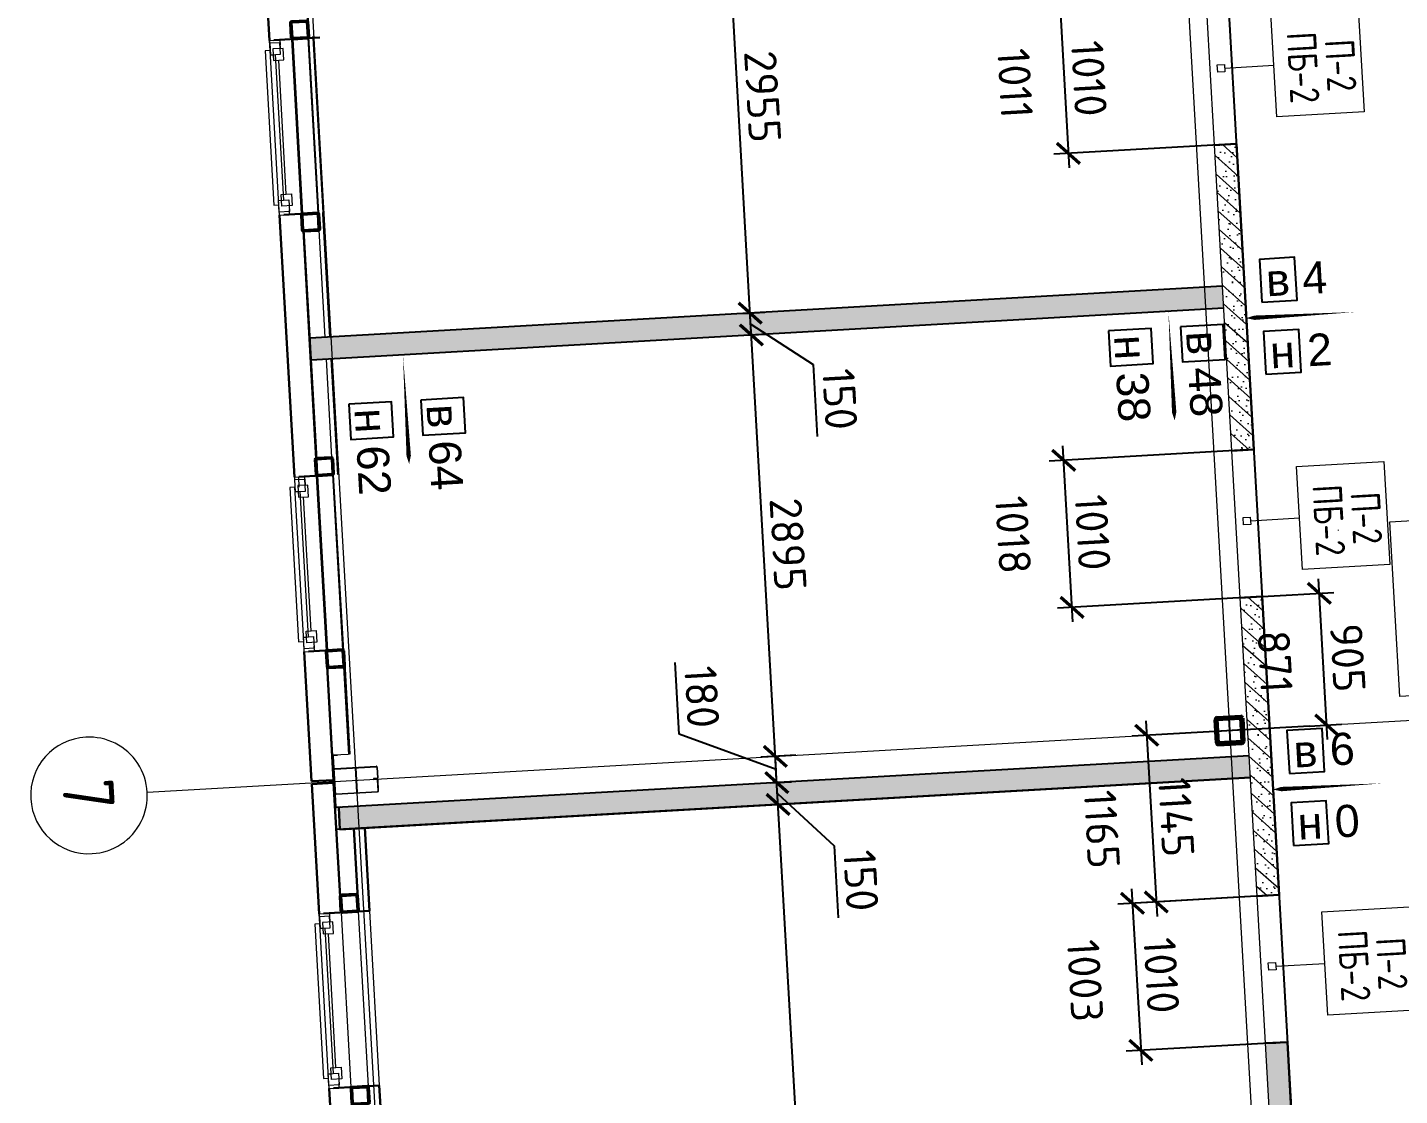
# Model space of a CAD drawing. Header units: metres. Extents: x 107714.6 to 107779.8, y 110796.6 to 110847.9.
# Drawn here: x 107762.58 to 107771.99, y 110816.55 to 110823.88 of the extents above; entities that cross this region are included whole.
import ezdxf

# ---------------------------------------------------------------- set-up
doc = ezdxf.new("R2010")
doc.units = ezdxf.units.M
doc.header["$PDMODE"] = 35
doc.header["$PDSIZE"] = 0.01
for name, pattern in [('CENTER', [50.8, 31.75, -6.35, 6.35, -6.35]), ('GOST2.303 5', [24, 20, -1.5, 1, -1.5]), ('невидимаяX2', [19.05, 12.7, -6.35])]:
    doc.linetypes.add(name, pattern=pattern)
for name, color, linetype in [('2023.11.08_В_ОТКЛОНЕНИЯ', 7, 'Continuous'), ('2023.11.08_Н_ОТКЛОНЕНИЯ', 7, 'Continuous'), ('_1-1_ Внутренние стены', 7, 'Continuous'), ('_4-3_ маркировка на кладочных планах АР', 7, 'Continuous'), ('размеры', 7, 'Continuous'), ('Слой3', 7, 'Continuous')]:
    doc.layers.add(name, color=color, linetype=linetype)
doc.layers.add('Вспомогательные', color=6, linetype='Continuous', plot=False)
for name, color, linetype, lineweight in [('Высотные отметки', 7, 'Continuous', 9), ('Окна', 251, 'Continuous', 9), ('ОСИ', 251, 'CENTER', 18), ('Размерные', 45, 'Continuous', 15), ('Стены', 7, 'Continuous', 18), ('Стены разрез', 7, 'Continuous', 30), ('Типовые аннотации', 7, 'Continuous', 18)]:
    doc.layers.add(name, color=color, linetype=linetype, lineweight=lineweight)
for name, color, linetype, lineweight, true_color in [('Каркас несущий', 7, 'Continuous', 18, 0x800040), ('Каркас_Импост', 7, 'Continuous', 9, 0x804000), ('Несущие колонны', 7, 'Continuous', 18, 0x800040), ('Отлив', 7, 'Continuous', 9, 0x008080), ('Скрытые грани', 7, 'Continuous', 18, 0x800040)]:
    doc.layers.add(name, color=color, linetype=linetype, lineweight=lineweight, true_color=true_color)
doc.styles.add('AxeAndPointZ', font='arial.ttf')
doc.styles.add('GOST 2.304 type A', font='isocpeur.ttf')
doc.styles.add('GOST Common', font='GOST_Common.ttf', dxfattribs={"width": 0.9, "height": 350})
doc.styles.add('стиль1', font='isocpeur.ttf')
doc.dimstyles.new('ISO-25', dxfattribs={"dimtxt": 0.22, "dimasz": 0.15, "dimexe": 0.1, "dimexo": 0, "dimgap": 0.06, "dimtad": 1, "dimdec": 0, "dimlfac": 1000, "dimtxsty": 'GOST 2.304 type A', "dimblk": 'ARCHTICK', "dimcen": 2.5, "dimdle": 0.1, "dimadec": 0, "dimazin": 0, "dimtfac": 1, "dimtdec": 0, "dimtmove": 0, "dimatfit": 3, "dimfxl": 1, "dimarcsym": 0})
doc.dimstyles.new('снизу', dxfattribs={"dimtxt": 0.22, "dimasz": 0.1, "dimexe": 0.1, "dimexo": 0, "dimgap": 0.06, "dimtad": 1, "dimdec": 0, "dimlfac": 1000, "dimtxsty": 'GOST 2.304 type A', "dimblk": 'OBLIQUE', "dimcen": 2.5, "dimdle": 0.1, "dimse1": 1, "dimse2": 1, "dimsd1": 1, "dimsd2": 1, "dimadec": 0, "dimazin": 0, "dimtfac": 1, "dimtdec": 0, "dimtofl": 0, "dimtmove": 2, "dimatfit": 3, "dimfxl": 1, "dimarcsym": 0})

# ---------------------------------------------------------------- blocks, each defined once
blk = doc.blocks.new('102_Окно_1Створка_Ф_ГОСТ23166-99 - 1160х1750_1170_h-1445330-_О__L1_0_000_')
at = {"layer": 'Каркас_Импост', "color": 7, "lineweight": 18}
for p, q in [((-638.1, 475), (-638.1, 405)), ((-638.1, 475), (-603.1, 475)), ((-618.1, 475), (-538.1, 475)), ((-618.1, 405), (-618.1, 475)), ((-618.1, 475), (-538.1, 475)), ((-618.1, 405), (-618.1, 475)), ((-538.1, 475), (-538.1, 405)), ((-538.1, 475), (-538.1, 455)), ((541.9, 475), (461.9, 475)), ((461.9, 475), (461.9, 405)), ((461.9, 475), (461.9, 455)), ((541.9, 475), (461.9, 475)), ((561.9, 475), (526.9, 475)), ((541.9, 405), (541.9, 475)), ((541.9, 405), (541.9, 475)), ((561.9, 475), (561.9, 405)), ((-638.1, 405), (-603.1, 405)), ((-538.1, 405), (-618.1, 405)), ((-578.1, 405), (-618.1, 405)), ((-578.1, 385), (-578.1, 455)), ((-578.1, 455), (-498.1, 455)), ((-498.1, 385), (-578.1, 385)), ((-538.1, 440), (461.9, 440)), ((-498.1, 455), (-498.1, 385)), ((-498.1, 420), (421.9, 420)), ((421.9, 455), (421.9, 385)), ((501.9, 455), (421.9, 455)), ((421.9, 385), (501.9, 385)), ((461.9, 405), (541.9, 405)), ((501.9, 385), (501.9, 455)), ((541.9, 405), (501.9, 405)), ((561.9, 405), (526.9, 405))]:
    blk.add_line(p, q, dxfattribs=at)
at = {"layer": 'Отлив', "color": 7}
for p, q in [((491.9, 510), (-568.1, 510)), ((-568.1, 510), (-568.1, 475)), ((-568.1, 475), (491.9, 475)), ((491.9, 475), (491.9, 510))]:
    blk.add_line(p, q, dxfattribs=at)
blk = doc.blocks.new('243_КолоннаНесущая_Труба_ГОСТ 30245-2003 - 120x120x5-1251786-_О__L1_0_000_')
at = {"layer": 'Несущие колонны', "color": 7, "lineweight": 40}
for p, q in [((-60, 51), (-60, -51)), ((-55, -51), (-55, 51)), ((51, 60), (-51, 60)), ((-51, 55), (51, 55)), ((55, 51), (55, -51)), ((60, -51), (60, 51)), ((51, -55), (-51, -55)), ((-51, -60), (51, -60))]:
    blk.add_line(p, q, dxfattribs=at)
for centre, radius, start, end in [((-51, 51), 9, 90, 180), ((-51, 51), 4, 90, 180), ((51, 51), 9, 0, 90), ((51, 51), 4, 0, 90), ((-51, -51), 9, 180, 270), ((-51, -51), 4, 180, 270), ((51, -51), 9, 270, 360), ((51, -51), 4, 270, 0)]:
    blk.add_arc(centre, radius, start, end, dxfattribs=at)
blk = doc.blocks.new('Ось сетки - Круг_Ø8 мм-6577-_О__L1_0_000_')
at = {"layer": 'ОСИ', "lineweight": 20}
for start, end in [(360, 180), (180, 360)]:
    blk.add_arc((0, 0), 4, start, end, dxfattribs=at)
blk = doc.blocks.new('Высотные отметки - Рамка-5093-_О__L1_0_000_')
at = {"layer": 'Типовые аннотации', "lineweight": 9}
for p, q in [((-6, 0), (-6, 5)), ((-6, 5), (6, 5)), ((6, 5), (6, 0)), ((6, 0), (-6, 0))]:
    blk.add_line(p, q, dxfattribs=at)
blk = doc.blocks.new('к4')
at = {"color": 0, "linetype": 'Continuous', "lineweight": 60, "ltscale": 150}
for p, q in [((4150617.8, 536776.2), (4150777.8, 536776.2)), ((4150607.8, 536606.2), (4150607.8, 536766.2)), ((4150612.8, 536606.2), (4150612.8, 536766.2)), ((4150617.8, 536771.2), (4150777.8, 536771.2)), ((4150782.8, 536766.2), (4150782.8, 536606.2)), ((4150787.8, 536766.2), (4150787.8, 536606.2)), ((4150777.8, 536601.2), (4150617.8, 536601.2)), ((4150777.8, 536596.2), (4150617.8, 536596.2))]:
    blk.add_line(p, q, dxfattribs=at)
at = {"color": 0, "linetype": 'GOST2.303 5', "lineweight": 25, "ltscale": 150}
for p, q in [((4150697.8, 536778.2), (4150697.8, 536594.2)), ((4150605.8, 536686.2), (4150789.8, 536686.2))]:
    blk.add_line(p, q, dxfattribs=at)
at = {"color": 0, "linetype": 'Continuous', "lineweight": 60, "ltscale": 150}
for centre, radius, start, end in [((4150617.8, 536766.2), 10, 90, 180), ((4150777.8, 536766.2), 10, 0, 90), ((4150617.8, 536766.2), 5, 90, 180), ((4150777.8, 536766.2), 5, 0, 90), ((4150617.8, 536606.2), 10, 180, 270), ((4150617.8, 536606.2), 5, 180, 270), ((4150777.8, 536606.2), 5, 270, 0), ((4150777.8, 536606.2), 10, 270, 0)]:
    blk.add_arc(centre, radius, start, end, dxfattribs=at)
at = {"layer": 'Вспомогательные', "color": 0, "ltscale": 10}
blk.add_line((4150612.8, 536686.2), (4150782.8, 536686.2), dxfattribs=at)
blk = doc.blocks.new('к3')
at = {"color": 0, "linetype": 'ByBlock', "lineweight": -2, "ltscale": 200}
for p, q in [((4147417.8, 542805.7), (4147417.8, 542828.2)), ((4147417.8, 542805.7), (4147420.8, 542805.7)), ((4147420.8, 542805.7), (4147420.8, 542828.2)), ((4147425.8, 542836.2), (4147504.8, 542836.2)), ((4147425.8, 542833.2), (4147504.8, 542833.2)), ((4147509.8, 542828.2), (4147509.8, 542544.2)), ((4147512.8, 542828.2), (4147512.8, 542544.2)), ((4147682.8, 542828.2), (4147682.8, 542544.2)), ((4147685.8, 542828.2), (4147685.8, 542544.2)), ((4147769.8, 542836.2), (4147690.8, 542836.2)), ((4147769.8, 542833.2), (4147690.8, 542833.2)), ((4147774.8, 542805.7), (4147774.8, 542828.2)), ((4147777.8, 542805.7), (4147774.8, 542805.7)), ((4147777.8, 542805.7), (4147777.8, 542828.2)), ((4147517.8, 542539.2), (4147588.8, 542539.2)), ((4147517.8, 542536.2), (4147588.8, 542536.2)), ((4147593.8, 542544.2), (4147593.8, 542566.7)), ((4147593.8, 542566.7), (4147596.8, 542566.7)), ((4147596.8, 542544.2), (4147596.8, 542566.7)), ((4147598.8, 542544.2), (4147598.8, 542566.7)), ((4147601.8, 542566.7), (4147598.8, 542566.7)), ((4147601.8, 542544.2), (4147601.8, 542566.7)), ((4147677.8, 542539.2), (4147606.8, 542539.2)), ((4147677.8, 542536.2), (4147606.8, 542536.2))]:
    blk.add_line(p, q, dxfattribs=at)
for centre, radius, start, end in [((4147425.8, 542828.2), 8, 90, 180), ((4147425.8, 542828.2), 5, 90, 180), ((4147504.8, 542828.2), 8, 0, 90), ((4147504.8, 542828.2), 5, 0, 90), ((4147690.8, 542828.2), 8, 90, 180), ((4147690.8, 542828.2), 5, 90, 180), ((4147769.8, 542828.2), 8, 0, 90), ((4147769.8, 542828.2), 5, 0, 90), ((4147517.8, 542544.2), 8, 180, 270), ((4147517.8, 542544.2), 5, 180, 270), ((4147588.8, 542544.2), 8, 270, 0), ((4147588.8, 542544.2), 5, 270, 0), ((4147606.8, 542544.2), 8, 180, 270), ((4147606.8, 542544.2), 5, 180, 270), ((4147677.8, 542544.2), 5, 270, 0), ((4147677.8, 542544.2), 8, 270, 0)]:
    blk.add_arc(centre, radius, start, end, dxfattribs=at)
at = {"layer": 'Вспомогательные', "color": 0, "ltscale": 10}
for p, q in [((4147690.3, 542836.2), (4147505.3, 542836.2)), ((4147682.8, 542686.2), (4147512.8, 542686.2))]:
    blk.add_line(p, q, dxfattribs=at)
blk = doc.blocks.new('_ARCHTICK')
at = {"color": 0, "linetype": 'ByBlock', "const_width": 0.15}
blk.add_lwpolyline([(-0.5, -0.5), (0.5, 0.5)], dxfattribs=at)
blk = doc.blocks.new('*D82')
at = {"layer": 'Defpoints', "color": 0, "transparency": 16777216}
for p in [(107767.7091, 110818.5468), (107767.7283, 110818.5478), (107768.1148, 110813.2212)]:
    blk.add_point(p, dxfattribs=at)
at = {"layer": 'размеры', "color": 0, "lineweight": -2, "transparency": 16777216}
for p, q in [((107768.037, 110813.1166), (107767.7227, 110818.6477)), ((107767.7091, 110818.5468), (107767.8282, 110818.5535)), ((107768.1148, 110813.2212), (107767.9315, 110813.2108))]:
    blk.add_line(p, q, dxfattribs=at)
at = {"layer": 'размеры', "color": 0, "lineweight": -2, "transparency": 16777216, "xscale": 0.15, "yscale": 0.15, "zscale": 0.15}
for p, rotation in [((107767.7283, 110818.5478), 93.25304974487426), ((107768.0314, 110813.2165), 273.2530497448743)]:
    blk.add_blockref('_ARCHTICK', p, dxfattribs=dict(at, rotation=rotation))
at = {"layer": 'размеры', "color": 0, "transparency": 16777216, "insert": (107768.0496, 110815.8918), "char_height": 0.22, "attachment_point": 5, "rotation": 273.25305, "style": 'GOST 2.304 type A'}
blk.add_mtext('5340', dxfattribs=at)
blk = doc.blocks.new('*D83')
at = {"layer": 'Defpoints', "color": 0, "transparency": 16777216}
for p in [(107767.6783, 110818.6952), (107767.7198, 110818.6976), (107767.7091, 110818.5468)]:
    blk.add_point(p, dxfattribs=at)
at = {"layer": 'размеры', "color": 0, "lineweight": -2, "transparency": 16777216}
for p, q in [((107767.734, 110818.448), (107767.7142, 110818.7974)), ((107767.6783, 110818.6952), (107767.8197, 110818.7033)), ((107767.7241, 110818.6227), (107768.1131, 110818.263)), ((107767.7091, 110818.5468), (107767.8282, 110818.5535)), ((107768.1131, 110818.263), (107768.1411, 110817.7698))]:
    blk.add_line(p, q, dxfattribs=at)
at = {"layer": 'размеры', "color": 0, "lineweight": -2, "transparency": 16777216, "xscale": 0.15, "yscale": 0.15, "zscale": 0.15}
for p, rotation in [((107767.7198, 110818.6976), 93.25304974487426), ((107767.7283, 110818.5478), 273.2530497448743)]:
    blk.add_blockref('_ARCHTICK', p, dxfattribs=dict(at, rotation=rotation))
at = {"layer": 'размеры', "color": 0, "transparency": 16777216, "insert": (107768.2968, 110818.026), "char_height": 0.22, "attachment_point": 5, "rotation": 273.25305, "style": 'GOST 2.304 type A'}
blk.add_mtext('150', dxfattribs=at)
blk = doc.blocks.new('*D84')
at = {"layer": 'Defpoints', "color": 0, "transparency": 16777216}
for p in [(107767.7096, 110818.8773), (107767.8495, 110818.8853), (107767.6783, 110818.6952)]:
    blk.add_point(p, dxfattribs=at)
at = {"layer": 'размеры', "color": 0, "lineweight": -2, "transparency": 16777216}
for p, q in [((107767.0501, 110819.029), (107767.0221, 110819.5222)), ((107767.7147, 110818.7875), (107767.0501, 110819.029)), ((107767.7255, 110818.5978), (107767.7039, 110818.9772)), ((107767.8495, 110818.8853), (107767.6098, 110818.8716)), ((107767.6783, 110818.6952), (107767.8197, 110818.7033))]:
    blk.add_line(p, q, dxfattribs=at)
at = {"layer": 'размеры', "color": 0, "lineweight": -2, "transparency": 16777216, "xscale": 0.15, "yscale": 0.15, "zscale": 0.15}
for p, rotation in [((107767.7096, 110818.8773), 93.25304974487426), ((107767.7198, 110818.6976), 273.2530497448743)]:
    blk.add_blockref('_ARCHTICK', p, dxfattribs=dict(at, rotation=rotation))
at = {"layer": 'размеры', "color": 0, "transparency": 16777216, "insert": (107767.2058, 110819.2852), "char_height": 0.22, "attachment_point": 5, "rotation": 273.25305, "style": 'GOST 2.304 type A'}
blk.add_mtext('180', dxfattribs=at)
blk = doc.blocks.new('*D85')
at = {"layer": 'Defpoints', "color": 0, "transparency": 16777216}
for p in [(107767.5453, 110821.7677), (107767.5453, 110821.7677), (107767.8495, 110818.8853)]:
    blk.add_point(p, dxfattribs=at)
at = {"layer": 'размеры', "color": 0, "lineweight": -2, "transparency": 16777216}
for p, q in [((107767.7153, 110818.7775), (107767.5397, 110821.8675)), ((107767.5453, 110821.7677), (107767.6452, 110821.7733)), ((107767.8495, 110818.8853), (107767.6098, 110818.8716))]:
    blk.add_line(p, q, dxfattribs=at)
at = {"layer": 'размеры', "color": 0, "lineweight": -2, "transparency": 16777216, "xscale": 0.15, "yscale": 0.15, "zscale": 0.15}
for p, rotation in [((107767.5453, 110821.7677), 93.25304974487426), ((107767.7096, 110818.8773), 273.2530497448743)]:
    blk.add_blockref('_ARCHTICK', p, dxfattribs=dict(at, rotation=rotation))
at = {"layer": 'размеры', "color": 0, "transparency": 16777216, "insert": (107767.7972, 110820.3321), "char_height": 0.22, "attachment_point": 5, "rotation": 273.25305, "style": 'GOST 2.304 type A'}
blk.add_mtext('2895', dxfattribs=at)
blk = doc.blocks.new('*D86')
at = {"layer": 'Defpoints', "color": 0, "transparency": 16777216}
for p in [(107767.4906, 110821.9148), (107767.5368, 110821.9174), (107767.5453, 110821.7677)]:
    blk.add_point(p, dxfattribs=at)
at = {"layer": 'размеры', "color": 0, "lineweight": -2, "transparency": 16777216}
for p, q in [((107767.551, 110821.6678), (107767.5312, 110822.0172)), ((107767.4906, 110821.9148), (107767.6367, 110821.9231)), ((107767.5411, 110821.8425), (107767.9686, 110821.5645)), ((107767.5453, 110821.7677), (107767.6452, 110821.7733)), ((107767.9686, 110821.5645), (107767.9966, 110821.0713))]:
    blk.add_line(p, q, dxfattribs=at)
at = {"layer": 'размеры', "color": 0, "lineweight": -2, "transparency": 16777216, "xscale": 0.15, "yscale": 0.15, "zscale": 0.15}
for p, rotation in [((107767.5368, 110821.9174), 93.25304974487426), ((107767.5453, 110821.7677), 273.2530497448743)]:
    blk.add_blockref('_ARCHTICK', p, dxfattribs=dict(at, rotation=rotation))
at = {"layer": 'размеры', "color": 0, "transparency": 16777216, "insert": (107768.1524, 110821.3275), "char_height": 0.22, "attachment_point": 5, "rotation": 273.25305, "style": 'GOST 2.304 type A'}
blk.add_mtext('150', dxfattribs=at)
blk = doc.blocks.new('*D87')
at = {"layer": 'Defpoints', "color": 0, "transparency": 16777216}
for p in [(107767.3691, 110824.8676), (107767.38, 110824.8683), (107767.4906, 110821.9148)]:
    blk.add_point(p, dxfattribs=at)
at = {"layer": 'размеры', "color": 0, "lineweight": -2, "transparency": 16777216}
for p, q in [((107767.5425, 110821.8176), (107767.3635, 110824.9675)), ((107767.38, 110824.8683), (107767.2693, 110824.862)), ((107767.4906, 110821.9148), (107767.6367, 110821.9231))]:
    blk.add_line(p, q, dxfattribs=at)
at = {"layer": 'размеры', "color": 0, "lineweight": -2, "transparency": 16777216, "xscale": 0.15, "yscale": 0.15, "zscale": 0.15}
for p, rotation in [((107767.3691, 110824.8676), 93.25304974487426), ((107767.5368, 110821.9174), 273.2530497448743)]:
    blk.add_blockref('_ARCHTICK', p, dxfattribs=dict(at, rotation=rotation))
at = {"layer": 'размеры', "color": 0, "transparency": 16777216, "insert": (107767.6227, 110823.4022), "char_height": 0.22, "attachment_point": 5, "rotation": 273.25305, "style": 'GOST 2.304 type A'}
blk.add_mtext('2955', dxfattribs=at)
blk = doc.blocks.new('*D95')
at = {"layer": 'Defpoints', "color": 0, "transparency": 16777216}
for p in [(107770.8144, 110824.0869), (107769.7195, 110823.013), (107770.8717, 110823.0785)]:
    blk.add_point(p, dxfattribs=at)
at = {"layer": 'размеры', "color": 0, "lineweight": -2, "transparency": 16777216}
for p, q in [((107770.8144, 110824.0869), (107769.5623, 110824.0157)), ((107769.6565, 110824.1212), (107769.7252, 110822.9132)), ((107770.8717, 110823.0785), (107769.6196, 110823.0074))]:
    blk.add_line(p, q, dxfattribs=at)
at = {"layer": 'размеры', "color": 0, "lineweight": -2, "transparency": 16777216, "xscale": 0.15, "yscale": 0.15, "zscale": 0.15}
for p, rotation in [((107769.6622, 110824.0214), 93.25304974487426), ((107769.7195, 110823.013), 273.2530497448743)]:
    blk.add_blockref('_ARCHTICK', p, dxfattribs=dict(at, rotation=rotation))
at = {"layer": 'размеры', "color": 0, "transparency": 16777216, "insert": (107769.8606, 110823.5269), "char_height": 0.22, "attachment_point": 5, "rotation": 273.25305, "style": 'GOST 2.304 type A'}
blk.add_mtext('1010', dxfattribs=at)
blk = doc.blocks.new('*D96')
at = {"layer": 'Defpoints', "color": 0, "transparency": 16777216}
for p in [(107771.4403, 110819.9958), (107771.0482, 110819.9735), (107771.3743, 110819.0856)]:
    blk.add_point(p, dxfattribs=at)
at = {"layer": 'размеры', "color": 0, "lineweight": -2, "transparency": 16777216}
for p, q in [((107771.4974, 110818.9924), (107771.4347, 110820.0957)), ((107771.0482, 110819.9735), (107771.5402, 110820.0015)), ((107771.3743, 110819.0856), (107771.5915, 110819.098))]:
    blk.add_line(p, q, dxfattribs=at)
at = {"layer": 'размеры', "color": 0, "lineweight": -2, "transparency": 16777216, "xscale": 0.15, "yscale": 0.15, "zscale": 0.15}
for p, rotation in [((107771.4403, 110819.9958), 93.25304974487426), ((107771.4917, 110819.0923), 273.2530497448743)]:
    blk.add_blockref('_ARCHTICK', p, dxfattribs=dict(at, rotation=rotation))
at = {"layer": 'размеры', "color": 0, "transparency": 16777216, "insert": (107771.6357, 110819.5537), "char_height": 0.22, "attachment_point": 5, "rotation": 273.25305, "style": 'GOST 2.304 type A'}
blk.add_mtext('905', dxfattribs=at)
blk = doc.blocks.new('*D97')
at = {"layer": 'Defpoints', "color": 0, "transparency": 16777216}
for p in [(107770.9783, 110820.9812), (107769.6877, 110820.9078), (107771.0482, 110819.9735)]:
    blk.add_point(p, dxfattribs=at)
at = {"layer": 'размеры', "color": 0, "lineweight": -2, "transparency": 16777216}
for p, q in [((107770.9783, 110820.9812), (107769.5879, 110820.9022)), ((107769.7507, 110819.7996), (107769.6821, 110821.0077)), ((107771.0482, 110819.9735), (107769.6452, 110819.8938))]:
    blk.add_line(p, q, dxfattribs=at)
at = {"layer": 'размеры', "color": 0, "lineweight": -2, "transparency": 16777216, "xscale": 0.15, "yscale": 0.15, "zscale": 0.15}
for p, rotation in [((107769.6877, 110820.9078), 93.25304974487426), ((107769.745, 110819.8995), 273.2530497448743)]:
    blk.add_blockref('_ARCHTICK', p, dxfattribs=dict(at, rotation=rotation))
at = {"layer": 'размеры', "color": 0, "transparency": 16777216, "insert": (107769.8861, 110820.4133), "char_height": 0.22, "attachment_point": 5, "rotation": 273.25305, "style": 'GOST 2.304 type A'}
blk.add_mtext('1010', dxfattribs=at)
blk = doc.blocks.new('*D98')
at = {"layer": 'Defpoints', "color": 0, "transparency": 16777216}
for p in [(107771.3743, 110819.0856), (107771.1645, 110817.9268), (107770.322, 110817.8789)]:
    blk.add_point(p, dxfattribs=at)
at = {"layer": 'размеры', "color": 0, "lineweight": -2, "transparency": 16777216}
for p, q in [((107771.3743, 110819.0856), (107770.1572, 110819.0164)), ((107770.2514, 110819.1219), (107770.3277, 110817.7791)), ((107771.1645, 110817.9268), (107770.2222, 110817.8733))]:
    blk.add_line(p, q, dxfattribs=at)
at = {"layer": 'размеры', "color": 0, "lineweight": -2, "transparency": 16777216, "xscale": 0.15, "yscale": 0.15, "zscale": 0.15}
for p, rotation in [((107770.2571, 110819.0221), 93.25304974487426), ((107770.322, 110817.8789), 273.2530497448743)]:
    blk.add_blockref('_ARCHTICK', p, dxfattribs=dict(at, rotation=rotation))
at = {"layer": 'размеры', "color": 0, "transparency": 16777216, "insert": (107770.4593, 110818.4602), "char_height": 0.22, "attachment_point": 5, "rotation": 273.25305, "style": 'GOST 2.304 type A'}
blk.add_mtext('1145', dxfattribs=at)
blk = doc.blocks.new('*D99')
at = {"layer": 'Defpoints', "color": 0, "transparency": 16777216}
for p in [(107771.1645, 110817.9268), (107771.2218, 110816.9185), (107770.2165, 110816.8613)]:
    blk.add_point(p, dxfattribs=at)
at = {"layer": 'размеры', "color": 0, "lineweight": -2, "transparency": 16777216}
for p, q in [((107771.1645, 110817.9268), (107770.0594, 110817.864)), ((107770.1535, 110817.9695), (107770.2222, 110816.7615)), ((107771.2218, 110816.9185), (107770.1167, 110816.8556))]:
    blk.add_line(p, q, dxfattribs=at)
at = {"layer": 'размеры', "color": 0, "lineweight": -2, "transparency": 16777216, "xscale": 0.15, "yscale": 0.15, "zscale": 0.15}
for p, rotation in [((107770.1592, 110817.8697), 93.25304974487426), ((107770.2165, 110816.8613), 273.2530497448743)]:
    blk.add_blockref('_ARCHTICK', p, dxfattribs=dict(at, rotation=rotation))
at = {"layer": 'размеры', "color": 0, "transparency": 16777216, "insert": (107770.3576, 110817.3752), "char_height": 0.22, "attachment_point": 5, "rotation": 273.25305, "style": 'GOST 2.304 type A'}
blk.add_mtext('1010', dxfattribs=at)
blk = doc.blocks.new('*D48')
at = {"layer": 'Defpoints', "color": 0, "transparency": 16777216}
for p in [(107770.7409, 110824.0546, 21.6393), (107770.803, 110823.0454, 21.6563), (107769.3842, 110822.9647)]:
    blk.add_point(p, dxfattribs=at)
at = {"layer": 'размеры', "color": 0, "transparency": 16777216, "insert": (107769.3542, 110823.4931), "char_height": 0.22, "attachment_point": 5, "rotation": 273.25305, "style": 'GOST 2.304 type A'}
blk.add_mtext('1011', dxfattribs=at)
blk = doc.blocks.new('_Oblique')
at = {"color": 0, "linetype": 'ByBlock', "lineweight": -2}
blk.add_line((-0.5, -0.5), (0.5, 0.5), dxfattribs=at)
blk = doc.blocks.new('*D50')
at = {"layer": 'Defpoints', "color": 0, "transparency": 16777216}
for p in [(107770.9886, 110819.9357, 21.6353), (107771.1133, 110819.9428), (107771.3624, 110819.0849)]:
    blk.add_point(p, dxfattribs=at)
at = {"layer": 'размеры', "color": 0, "transparency": 16777216, "insert": (107771.1369, 110819.5276), "char_height": 0.22, "attachment_point": 5, "rotation": 273.25305, "style": 'GOST 2.304 type A'}
blk.add_mtext('871', dxfattribs=at)
blk = doc.blocks.new('*D51')
at = {"layer": 'Defpoints', "color": 0, "transparency": 16777216}
for p in [(107770.9299, 110820.9517), (107769.3142, 110820.8599), (107770.9886, 110819.9357, 21.6353)]:
    blk.add_point(p, dxfattribs=at)
at = {"layer": 'размеры', "color": 0, "transparency": 16777216, "insert": (107769.3405, 110820.3968), "char_height": 0.22, "attachment_point": 5, "rotation": 273.25305, "style": 'GOST 2.304 type A'}
blk.add_mtext('1018', dxfattribs=at)
blk = doc.blocks.new('*D52')
at = {"layer": 'Defpoints', "color": 0, "transparency": 16777216}
for p in [(107771.0864, 110817.9019, 21.7723), (107771.155, 110816.9012, 21.8253), (107769.8634, 110816.8278)]:
    blk.add_point(p, dxfattribs=at)
at = {"layer": 'размеры', "color": 0, "transparency": 16777216, "insert": (107769.8344, 110817.3391), "char_height": 0.22, "attachment_point": 5, "rotation": 273.25305, "style": 'GOST 2.304 type A'}
blk.add_mtext('1003', dxfattribs=at)
blk = doc.blocks.new('*D152')
at = {"layer": 'Defpoints', "color": 0, "transparency": 16777216}
for p in [(107771.152, 110819.073), (107769.9139, 110819.0026), (107771.0864, 110817.9019, 21.7723)]:
    blk.add_point(p, dxfattribs=at)
at = {"layer": 'размеры', "color": 0, "transparency": 16777216, "insert": (107769.9495, 110818.3769), "char_height": 0.22, "attachment_point": 5, "rotation": 273.25305, "style": 'GOST 2.304 type A'}
blk.add_mtext('1165', dxfattribs=at)

msp = doc.modelspace()

# ---------------------------------------------------------------- hatches: boundary and pattern name
at = {"layer": '_1-1_ Внутренние стены', "linetype": 'Continuous', "lineweight": 0, "true_color": 0x000000}
h = msp.add_hatch(dxfattribs=at)
h.set_pattern_fill('ГАЗОБЕТОН_0004', color=18, scale=0.001, angle=-86.74695, style=0, pattern_type=2)
h.set_pattern_definition([(318.25305, (107762.66127, 110779.410535), (0.05992578, 0.06714835), []), (3.25305, (107762.721195, 110779.47768), (-0.00459642, 0.08086948), [0, -0.054, 0, -0.081]), (68.25305, (107762.78834, 110779.41776), (0.07523517, -0.03001115), [0, -0.0396, 0, -0.0684])])
h.paths.add_polyline_path([(107770.8717, 110823.0785), (107770.7219, 110823.07), (107770.8411, 110820.9734), (107770.9909, 110820.9819)])
h = msp.add_hatch(dxfattribs=at)
h.set_pattern_fill('ГАЗОБЕТОН_0004', color=18, scale=0.001, angle=-86.74695, style=0, pattern_type=2)
h.set_pattern_definition([(318.25305, (107759.57838, 110778.26375), (0.05992578, 0.06714835), []), (3.25305, (107759.6383, 110778.330894), (-0.00459642, 0.08086948), [0, -0.054, 0, -0.081]), (68.25305, (107759.70545, 110778.27097), (0.07523517, -0.03001115), [0, -0.0396, 0, -0.0684])])
h.paths.add_polyline_path([(107764.5161, 110821.7457), (107770.777, 110822.1016), (107770.7855, 110821.9518), (107764.5246, 110821.596)])
h = msp.add_hatch(dxfattribs=at)
h.set_pattern_fill('ГАЗОБЕТОН_0004', color=18, scale=0.001, angle=-86.74695, style=0, pattern_type=2)
h.set_pattern_definition([(318.25305, (107762.83775, 110776.30555), (0.05992578, 0.06714835), []), (3.25305, (107762.897675, 110776.372695), (-0.00459642, 0.08086948), [0, -0.054, 0, -0.081]), (68.25305, (107762.96482, 110776.31277), (0.07523517, -0.03001115), [0, -0.0396, 0, -0.0684])])
h.paths.add_polyline_path([(107771.0482, 110819.9735), (107770.8984, 110819.965), (107771.0147, 110817.9183), (107771.1645, 110817.9268)])
h = msp.add_hatch(dxfattribs=at)
h.set_pattern_fill('ГАЗОБЕТОН_0004', color=18, scale=0.001, angle=-86.74695, style=0, pattern_type=2)
h.set_pattern_definition([(318.25305, (107759.77736, 110775.04485), (0.05992578, 0.06714835), []), (3.25305, (107759.83728, 110775.112), (-0.00459642, 0.08086948), [0, -0.054, 0, -0.081]), (68.25305, (107759.90443, 110775.05207), (0.07523517, -0.03001115), [0, -0.0396, 0, -0.0684])])
h.paths.add_polyline_path([(107764.7151, 110818.5268), (107770.96, 110818.8818), (107770.9685, 110818.732), (107764.7236, 110818.3771)])
h = msp.add_hatch(dxfattribs=at)
h.set_pattern_fill('ГАЗОБЕТОН_0004', color=18, scale=0.001, angle=-86.74695, style=0, pattern_type=2)
h.set_pattern_definition([(318.25305, (107763.01139, 110773.25048), (0.05992578, 0.06714835), []), (3.25305, (107763.07132, 110773.317626), (-0.00459642, 0.08086948), [0, -0.054, 0, -0.081]), (68.25305, (107763.13847, 110773.2577), (0.07523517, -0.03001115), [0, -0.0396, 0, -0.0684])])
h.paths.add_polyline_path([(107771.2218, 110816.9185), (107771.0721, 110816.9099), (107771.3512, 110811.9979), (107771.501, 110812.0064)])

# ---------------------------------------------------------------- linework, layer by layer
for points in [[(107770.7718, 110823.0728), (107770.7918, 110823.074)], [(107770.777, 110822.1016), (107764.5161, 110821.7457)], [(107770.7855, 110821.9518), (107764.5246, 110821.596)], [(107770.9483, 110819.9679), (107770.9683, 110819.969)], [(107770.96, 110818.8818), (107764.6991, 110818.5259)], [(107770.9685, 110818.732), (107764.7076, 110818.3762)], [(107764.7236, 110818.3771), (107764.7222, 110818.402)], [(107771.0846, 110817.9223), (107771.0647, 110817.9212)], [(107771.122, 110816.9128), (107771.1419, 110816.9139)]]:
    msp.add_lwpolyline(points)
at = {"layer": '2023.11.08_В_ОТКЛОНЕНИЯ'}
for points in [[(107771.0463, 110821.9936), (107771.2879, 110822.0073), (107771.2712, 110822.3002), (107771.0296, 110822.2864), (107771.0463, 110821.9936)], [(107770.4878, 110821.824), (107770.5015, 110821.5824), (107770.7943, 110821.599), (107770.7806, 110821.8406), (107770.4878, 110821.824)], [(107765.2782, 110821.3214), (107765.292, 110821.0798), (107765.5848, 110821.0964), (107765.5711, 110821.338), (107765.2782, 110821.3214)], [(107771.2353, 110818.7612), (107771.4769, 110818.7749), (107771.4602, 110819.0678), (107771.2186, 110819.054), (107771.2353, 110818.7612)]]:
    msp.add_lwpolyline(points, dxfattribs=at)
for points in [[(107770.4058, 110821.9302, 0, 0, 0), (107770.4483, 110821.1814, 0, 0.16, 0), (107770.4313, 110821.481, 0.03, 0.03, 0), (107770.4058, 110821.9302, 0, 0, 0)], [(107771.6884, 110821.9252, 0, 0, 0), (107770.9397, 110821.8827, 0, 0.16, 0), (107771.2392, 110821.8997, 0.03, 0.03, 0), (107771.6884, 110821.9252, 0, 0, 0)], [(107765.1557, 110821.6318, 0, 0, 0), (107765.1983, 110820.883, 0, 0.16, 0), (107765.1813, 110821.1826, 0.03, 0.03, 0), (107765.1557, 110821.6318, 0, 0, 0)], [(107771.8722, 110818.6925, 0, 0, 0), (107771.1234, 110818.65, 0, 0.16, 0), (107771.4229, 110818.667, 0.03, 0.03, 0), (107771.8722, 110818.6925, 0, 0, 0)]]:
    msp.add_lwpolyline(points, format="xyseb", dxfattribs=at)
at = {"layer": '2023.11.08_Н_ОТКЛОНЕНИЯ'}
for points in [[(107770.4058, 110821.9302, 0, 0, 0), (107770.4483, 110821.1814, 0, 0.16, 0), (107770.4313, 110821.481, 0.03, 0.03, 0), (107770.4058, 110821.9302, 0, 0, 0)], [(107771.6884, 110821.9252, 0, 0, 0), (107770.9397, 110821.8827, 0, 0.16, 0), (107771.2392, 110821.8997, 0.03, 0.03, 0), (107771.6884, 110821.9252, 0, 0, 0)], [(107765.1557, 110821.6318, 0, 0, 0), (107765.1983, 110820.883, 0, 0.16, 0), (107765.1813, 110821.1826, 0.03, 0.03, 0), (107765.1557, 110821.6318, 0, 0, 0)], [(107771.8722, 110818.6925, 0, 0, 0), (107771.1234, 110818.65, 0, 0.16, 0), (107771.4229, 110818.667, 0.03, 0.03, 0), (107771.8722, 110818.6925, 0, 0, 0)]]:
    msp.add_lwpolyline(points, format="xyseb", dxfattribs=at)
for points in [[(107769.9936, 110821.7959), (107770.0073, 110821.5543), (107770.3001, 110821.5709), (107770.2864, 110821.8125), (107769.9936, 110821.7959)], [(107771.0743, 110821.4994), (107771.3159, 110821.5131), (107771.2993, 110821.806), (107771.0577, 110821.7922), (107771.0743, 110821.4994)], [(107764.784, 110821.2933), (107764.7978, 110821.0517), (107765.0906, 110821.0683), (107765.0769, 110821.3099), (107764.784, 110821.2933)], [(107771.2633, 110818.267), (107771.505, 110818.2807), (107771.4883, 110818.5736), (107771.2467, 110818.5598), (107771.2633, 110818.267)]]:
    msp.add_lwpolyline(points, dxfattribs=at)
at = {"layer": '_4-3_ маркировка на кладочных планах АР', "linetype": 'Continuous', "lineweight": 0}
for p, q in [((107771.1484, 110823.2634), (107771.1082, 110823.9716)), ((107771.7072, 110824.0057), (107771.7475, 110823.2974)), ((107770.7407, 110823.6205), (107770.7906, 110823.6234)), ((107770.7436, 110823.5706), (107770.7407, 110823.6205)), ((107770.7935, 110823.5734), (107770.7436, 110823.5706)), ((107770.7906, 110823.6234), (107770.7935, 110823.5734)), ((107770.7921, 110823.5984), (107771.1283, 110823.6175)), ((107771.7475, 110823.2974), (107771.1484, 110823.2634)), ((107771.2847, 110820.8666), (107771.8837, 110820.9007)), ((107771.3249, 110820.1584), (107771.2847, 110820.8666)), ((107771.8837, 110820.9007), (107771.924, 110820.1925)), ((107770.9172, 110820.5155), (107770.9671, 110820.5184)), ((107770.92, 110820.4656), (107770.9172, 110820.5155)), ((107770.97, 110820.4684), (107770.92, 110820.4656)), ((107770.9671, 110820.5184), (107770.97, 110820.4684)), ((107770.9685, 110820.4934), (107771.3048, 110820.5125)), ((107771.924, 110820.1925), (107771.3249, 110820.1584)), ((107771.4583, 110817.8116), (107772.0573, 110817.8456)), ((107771.4986, 110817.1033), (107771.4583, 110817.8116)), ((107771.0908, 110817.4605), (107771.1408, 110817.4633)), ((107771.0937, 110817.4105), (107771.0908, 110817.4605)), ((107771.1408, 110817.4633), (107771.1436, 110817.4134)), ((107771.1422, 110817.4383), (107771.4784, 110817.4574)), ((107771.1436, 110817.4134), (107771.0937, 110817.4105)), ((107772.0976, 110817.1374), (107771.4986, 110817.1033))]:
    msp.add_line(p, q, dxfattribs=at)
at = {"layer": 'Высотные отметки'}
msp.add_line((107771.5726, 110820.4258), (107771.5724, 110820.4301), dxfattribs=at)
at = {"layer": 'Каркас несущий', "color": 7}
for p, q in [((107764.3905, 110823.7969), (107764.4586, 110822.5988)), ((107764.5784, 110822.6056), (107764.5098, 110823.8127)), ((107764.5607, 110820.8017), (107764.6288, 110819.6037)), ((107764.7491, 110819.6015), (107764.6805, 110820.8085)), ((107764.6787, 110818.8853), (107764.6697, 110818.8848)), ((107764.7805, 110818.8911), (107764.6787, 110818.8853)), ((107764.7895, 110818.8916), (107764.7805, 110818.8911))]:
    msp.add_line(p, q, dxfattribs=at)
at = {"layer": 'ОСИ'}
for p, q in [((107769.2524, 110846.7221), (107771.9455, 110799.3395)), ((107763.2621, 110846.3817), (107765.9552, 110798.999)), ((107763.4017, 110818.6325), (107778.1362, 110819.4699))]:
    msp.add_line(p, q, dxfattribs=at)
at = {"layer": 'Скрытые грани', "color": 7}
for p, q in [((107764.4637, 110822.5975), (107764.3954, 110823.7988)), ((107764.5735, 110822.6037), (107764.5052, 110823.8051)), ((107764.559, 110820.9202), (107764.4703, 110822.481)), ((107764.6219, 110821.7517), (107764.5801, 110822.4872)), ((107764.6688, 110820.9264), (107764.6304, 110821.602)), ((107764.6339, 110819.6023), (107764.5656, 110820.8037)), ((107764.7437, 110819.6085), (107764.6754, 110820.8099)), ((107764.6771, 110818.8424), (107764.6405, 110819.4858)), ((107764.7845, 110818.8913), (107764.7503, 110819.492))]:
    msp.add_line(p, q, dxfattribs=at)
at = {"layer": 'Слой3', "color": 6}
for points in [[(107770.5831, 110828.1553), (107771.7907, 110806.9096)], [(107770.7855, 110821.9518), (107764.5246, 110821.596)], [(107764.7236, 110818.3771), (107770.9685, 110818.732)]]:
    msp.add_lwpolyline(points, dxfattribs=at)
at = {"layer": 'Стены', "linetype": 'невидимаяX2'}
for points in [[(107770.7219, 110823.07), (107770.6646, 110824.0784)], [(107770.8717, 110823.0785), (107770.8144, 110824.0869)], [(107770.8984, 110819.965), (107770.8411, 110820.9734)], [(107771.0482, 110819.9735), (107770.9909, 110820.9819)], [(107771.0721, 110816.9099), (107771.0147, 110817.9183)], [(107771.2218, 110816.9185), (107771.1645, 110817.9268)]]:
    msp.add_lwpolyline(points, dxfattribs=at)
at = {"layer": 'Стены'}
for points in [[(107764.2446, 110823.7185), (107764.2406, 110823.7884)], [(107764.3995, 110823.7974), (107764.4676, 110822.5993)], [(107764.6083, 110822.6073), (107764.5402, 110823.8054)], [(107764.3087, 110822.5903), (107764.3048, 110822.6602)], [(107764.4449, 110820.725), (107764.4409, 110820.7949)], [(107764.5697, 110820.8022), (107764.6378, 110819.6042)], [(107764.7486, 110819.6105), (107764.6805, 110820.8085)], [(107764.4791, 110819.5952), (107764.4751, 110819.665)], [(107764.5852, 110817.7282), (107764.5812, 110817.7981)], [(107764.731, 110817.8066), (107764.799, 110816.6085)], [(107764.9189, 110816.6153), (107764.8508, 110817.8134)], [(107764.9256, 110817.8176), (107764.9937, 110816.6196)], [(107764.6493, 110816.6), (107764.6453, 110816.6699)]]:
    msp.add_lwpolyline(points, dxfattribs=at)
at = {"layer": 'Стены', "lineweight": 18}
for points in [[(107770.8411, 110820.9734), (107770.7219, 110823.07)], [(107770.9909, 110820.9819), (107770.8717, 110823.0785)], [(107771.0147, 110817.9183), (107770.8984, 110819.965)], [(107771.1645, 110817.9268), (107771.0482, 110819.9735)], [(107771.3512, 110811.9979), (107771.0721, 110816.9099)], [(107771.4008, 110813.7685), (107771.2218, 110816.9185)]]:
    msp.add_lwpolyline(points, dxfattribs=at)
at = {"layer": 'Стены разрез'}
for p, q in [((107764.1901, 110824.6769), (107764.2406, 110823.7884)), ((107764.4694, 110824.5225), (107764.5103, 110823.8037)), ((107764.2707, 110823.7901), (107764.4204, 110823.7986)), ((107764.4204, 110823.7986), (107764.4199, 110823.8076)), ((107764.5103, 110823.8037), (107764.5852, 110823.808)), ((107764.5397, 110823.8144), (107764.5402, 110823.8054)), ((107770.8717, 110823.0785), (107770.7219, 110823.07)), ((107770.9909, 110820.9819), (107770.8717, 110823.0785)), ((107770.9909, 110820.9819), (107770.8717, 110823.0785)), ((107770.9909, 110820.9819), (107770.8717, 110823.0785)), ((107764.3087, 110822.5903), (107764.4109, 110820.7932)), ((107764.4885, 110822.6005), (107764.3388, 110822.592)), ((107764.6083, 110822.6073), (107764.6088, 110822.5984)), ((107764.6088, 110822.5984), (107764.6569, 110821.7537)), ((107764.5634, 110820.9131), (107764.4739, 110822.4885)), ((107764.6654, 110821.604), (107764.7105, 110820.8102)), ((107770.8411, 110820.9734), (107770.9909, 110820.9819)), ((107764.4409, 110820.7949), (107764.5907, 110820.8034)), ((107764.5907, 110820.8034), (107764.5902, 110820.8123)), ((107764.71, 110820.8191), (107764.7105, 110820.8102)), ((107771.0482, 110819.9735), (107770.8984, 110819.965)), ((107771.1645, 110817.9268), (107771.0482, 110819.9735)), ((107771.1645, 110817.9268), (107771.0482, 110819.9735)), ((107764.4791, 110819.5952), (107764.5296, 110818.7066)), ((107764.6588, 110819.6054), (107764.509, 110819.5969)), ((107764.7491, 110819.6015), (107764.7895, 110818.8916)), ((107764.6793, 110818.7151), (107764.6351, 110819.4928)), ((107764.5296, 110818.7066), (107764.6793, 110818.7151)), ((107764.6805, 110818.6951), (107764.5307, 110818.6866)), ((107764.5307, 110818.6866), (107764.5812, 110817.7981)), ((107764.7247, 110817.9174), (107764.6805, 110818.6951)), ((107764.7151, 110818.5268), (107764.7236, 110818.3771)), ((107764.9256, 110817.8176), (107764.8933, 110818.3867)), ((107764.8184, 110818.3825), (107764.8503, 110817.8224)), ((107771.0147, 110817.9183), (107771.1645, 110817.9268)), ((107764.8503, 110817.8224), (107764.8508, 110817.8134)), ((107764.6111, 110817.7998), (107764.7609, 110817.8083)), ((107764.8508, 110817.8134), (107764.9256, 110817.8176)), ((107771.2218, 110816.9185), (107771.0721, 110816.9099)), ((107771.4008, 110813.7685), (107771.2218, 110816.9185)), ((107764.6493, 110816.6), (107764.7514, 110814.8029)), ((107764.829, 110816.6102), (107764.6792, 110816.6017)), ((107764.8295, 110816.6012), (107764.829, 110816.6102)), ((107764.9937, 110816.6196), (107764.9189, 110816.6153)), ((107764.9189, 110816.6153), (107764.9194, 110816.6063)), ((107765.0959, 110814.8225), (107764.9937, 110816.6196))]:
    msp.add_line(p, q, dxfattribs=at)

# ---------------------------------------------------------------- block references
at = {"layer": 'Высотные отметки', "lineweight": 20, "xscale": 0.09999999999999992, "yscale": 0.09999999999999992, "zscale": 0.09999999999999992, "rotation": 273.2530497448619}
msp.add_blockref('Высотные отметки - Рамка-5093-_О__L1_0_000_', (107771.959, 110819.8867), dxfattribs=at)
at = {"layer": 'Несущие колонны', "color": 7, "xscale": 0.0009999999999999998, "yscale": 0.0009999999999999998, "zscale": 0.0009999999999999998, "rotation": 273.2530497448619}
for p in [(107764.447, 110823.8602), (107764.5219, 110822.5423), (107764.6172, 110820.865), (107764.6921, 110819.5472), (107764.7875, 110817.8699), (107764.8624, 110816.552)]:
    msp.add_blockref('243_КолоннаНесущая_Труба_ГОСТ 30245-2003 - 120x120x5-1251786-_О__L1_0_000_', p, dxfattribs=at)
at = {"layer": 'Окна', "color": 7, "xscale": 0.0009999999999999998, "yscale": 0.0009999999999999998, "zscale": 0.0009999999999999998, "rotation": 93.25304974486188}
for p in [(107764.7468, 110823.2543), (107764.9171, 110820.2592), (107765.0873, 110817.264)]:
    msp.add_blockref('102_Окно_1Створка_Ф_ГОСТ23166-99 - 1160х1750_1170_h-1445330-_О__L1_0_000_', p, dxfattribs=at)
at = {"layer": 'ОСИ', "lineweight": 20, "xscale": 0.09999999999999992, "yscale": 0.09999999999999992, "zscale": 0.09999999999999992, "rotation": 273.2530497448619}
msp.add_blockref('Ось сетки - Круг_Ø8 мм-6577-_О__L1_0_000_', (107763.0024, 110818.6098), dxfattribs=at)
at = {"layer": 'Размерные', "color": 0, "xscale": 0.0009999999999999998, "yscale": 0.0009999999999999998, "zscale": 0.0009999999999999998}
for name, p, rotation in [('к4', (106999.4683, 114932.6092), 273.2530497448619), ('к3', (108542.0057, 106708.5946), 93.25304974486188)]:
    msp.add_blockref(name, p, dxfattribs=dict(at, rotation=rotation))

# ---------------------------------------------------------------- texts
at = {"layer": '2023.11.08_В_ОТКЛОНЕНИЯ', "style": 'AxeAndPointZ'}
for s, rotation, p in [('в 4', 3.25305, (107771.0808, 110822.0323)), ('в 48', 273.25305, (107770.5265, 110821.7894)), ('в 64', 273.25305, (107765.317, 110821.2868)), ('в 6', 3.25305, (107771.2698, 110818.7999))]:
    msp.add_text(s, height=0.22, rotation=rotation, dxfattribs=at).set_placement(p)
at = {"layer": '2023.11.08_Н_ОТКЛОНЕНИЯ', "style": 'AxeAndPointZ'}
for s, rotation, p in [('н 2', 3.25305, (107771.1089, 110821.5381)), ('н 38', 273.25305, (107770.0323, 110821.7613)), ('н 62', 273.25305, (107764.8228, 110821.2587)), ('н 0', 3.25305, (107771.2979, 110818.3057))]:
    msp.add_text(s, height=0.22, rotation=rotation, dxfattribs=at).set_placement(p)
at = {"layer": '_4-3_ маркировка на кладочных планах АР', "lineweight": 5, "char_height": 0.2, "attachment_point": 2, "rotation": 273.25305, "style": 'стиль1'}
for s, insert in [('\\A1;\\pxqc,t0,20;{\\W0.8;ПБ-2 \\H0.66x;\\S^  ;\\S^  ;}', (107771.4361, 110823.4894)), ('\\A1;\\pxqc,t0,20;{\\W0.8;П-2 \\H0.66x;\\S^  ;\\S^  ;}', (107771.6937, 110823.5041)), ('\\A1;\\pxqc,t0,20;{\\W0.8;ПБ-2 \\H0.66x;\\S^  ;\\S^  ;}', (107771.6126, 110820.3845)), ('\\A1;\\pxqc,t0,20;{\\W0.8;П-2 \\H0.66x;\\S^  ;\\S^  ;}', (107771.8702, 110820.3991)), ('\\A1;\\pxqc,t0,20;{\\W0.8;ПБ-2 \\H0.66x;\\S^  ;\\S^  ;}', (107771.7862, 110817.3294)), ('\\A1;\\pxqc,t0,20;{\\W0.8;П-2 \\H0.66x;\\S^  ;\\S^  ;}', (107772.0438, 110817.344))]:
    msp.add_mtext(s, dxfattribs=dict(at, insert=insert))
at = {"layer": 'ОСИ', "insert": (107763.1682, 110818.7332), "char_height": 0.35, "width": 0.274177, "attachment_point": 1, "rotation": 273.25305, "style": 'GOST Common'}
msp.add_mtext('\\fGOST Common|b0|i0|c204|p34|;\\W.9;7', dxfattribs=at)

# ---------------------------------------------------------------- dimensions: what is measured, and where the dimension line sits
at = {"layer": 'размеры'}
for base, p1, p2, picture, middle in [((107767.3691, 110824.8676), (107767.4906, 110821.9148), (107767.38, 110824.8683), '*D87', (107767.6227, 110823.4022)), ((107769.7195, 110823.013), (107770.8144, 110824.0869), (107770.8717, 110823.0785), '*D95', (107769.8606, 110823.5269)), ((107767.5453, 110821.7677), (107767.8495, 110818.8853), (107767.5453, 110821.7677), '*D85', (107767.7972, 110820.3321)), ((107769.6877, 110820.9078), (107771.0482, 110819.9735), (107770.9783, 110820.9812), '*D97', (107769.8861, 110820.4133)), ((107770.322, 110817.8789), (107771.3743, 110819.0856), (107771.1645, 110817.9268), '*D98', (107770.4593, 110818.4602)), ((107767.7283, 110818.5478), (107768.1148, 110813.2212), (107767.7091, 110818.5468), '*D82', (107768.0496, 110815.8918)), ((107770.2165, 110816.8613), (107771.1645, 110817.9268), (107771.2218, 110816.9185), '*D99', (107770.3576, 110817.3752))]:
    dim = msp.add_linear_dim(base=base, p1=p1, p2=p2, angle=273.25305, dimstyle='ISO-25', override={"dimtmove": 1}, dxfattribs=at)
    dim.commit()
    dim.dimension.update_dxf_attribs({"geometry": picture, "text_midpoint": middle})
for base, p1, p2, picture, middle in [((107769.3842, 110822.9647), (107770.7409, 110824.0546, 21.6393), (107770.803, 110823.0454, 21.6563), '*D48', (107769.3542, 110823.4931)), ((107769.3142, 110820.8599), (107770.9886, 110819.9357, 21.6353), (107770.9299, 110820.9517), '*D51', (107769.3405, 110820.3968)), ((107771.1133, 110819.9428), (107771.3624, 110819.0849), (107770.9886, 110819.9357, 21.6353), '*D50', (107771.1369, 110819.5276)), ((107769.9139, 110819.0026), (107771.0864, 110817.9019, 21.7723), (107771.152, 110819.073), '*D152', (107769.9495, 110818.3769)), ((107769.8634, 110816.8278), (107771.0864, 110817.9019, 21.7723), (107771.155, 110816.9012, 21.8253), '*D52', (107769.8344, 110817.3391))]:
    dim = msp.add_linear_dim(base=base, p1=p1, p2=p2, angle=273.25305, dimstyle='снизу', dxfattribs=at)
    dim.commit()
    dim.dimension.update_dxf_attribs({"geometry": picture, "text_midpoint": middle, "dimtype": 160})
for base, p1, p2, picture, middle in [((107767.5368, 110821.9174), (107767.5453, 110821.7677), (107767.4906, 110821.9148), '*D86', (107767.972, 110821.5046)), ((107767.7096, 110818.8773), (107767.6783, 110818.6952), (107767.8495, 110818.8853), '*D84', (107767.0467, 110819.0889)), ((107767.7198, 110818.6976), (107767.7091, 110818.5468), (107767.6783, 110818.6952), '*D83', (107768.1165, 110818.2031))]:
    dim = msp.add_linear_dim(base=base, p1=p1, p2=p2, angle=273.25305, dimstyle='ISO-25', override={"dimtmove": 1}, dxfattribs=at)
    dim.commit()
    dim.dimension.update_dxf_attribs({"geometry": picture, "text_midpoint": middle, "dimtype": 160})
dim = msp.add_linear_dim(base=(107771.4403, 110819.9958), p1=(107771.3743, 110819.0856), p2=(107771.0482, 110819.9735), angle=273.25305, dimstyle='ISO-25', dxfattribs=at)
dim.commit()
dim.dimension.update_dxf_attribs({"geometry": '*D96', "text_midpoint": (107771.6357, 110819.5537)})

doc.saveas('drawing.dxf')
